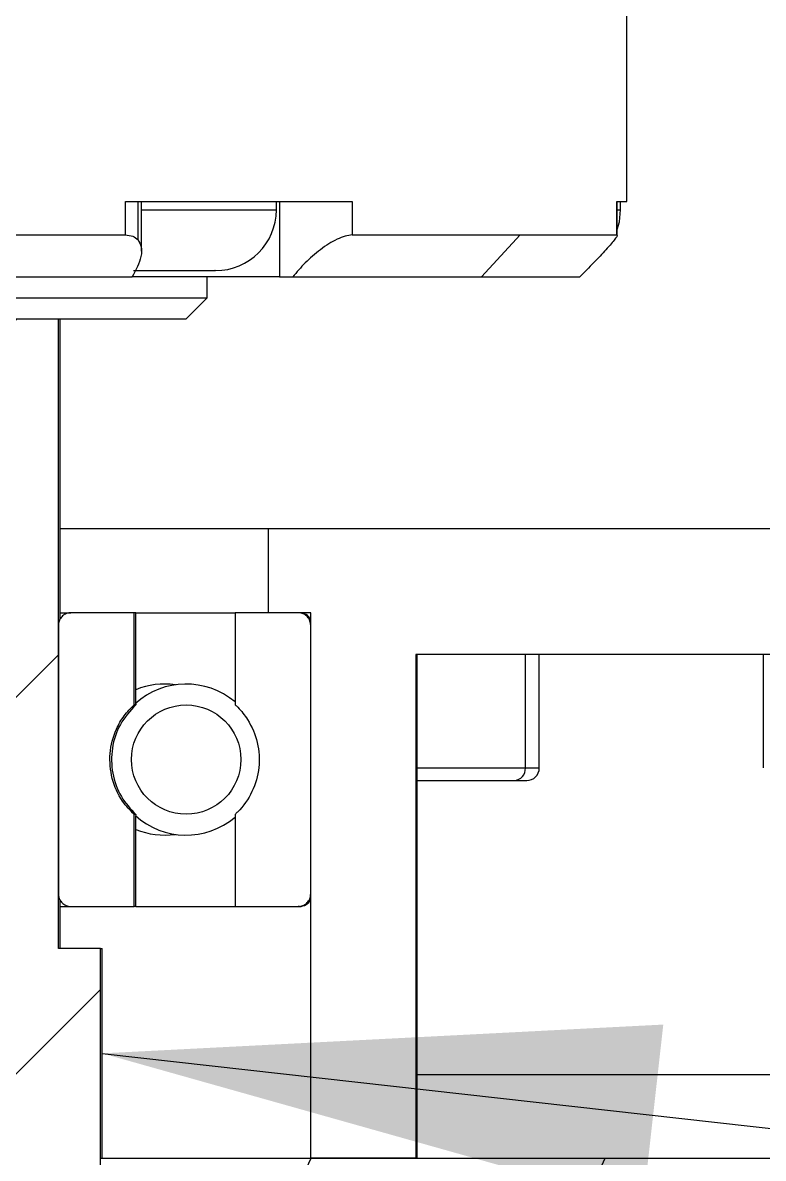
# Model space of a CAD drawing. Header units: millimetres. Extents: x 2 to 1187, y 2 to 839.
# Drawn here: x 308.25 to 312.66, y 458.13 to 464.89 of the extents above; entities that cross this region are included whole.
import ezdxf

# ---------------------------------------------------------------- set-up
doc = ezdxf.new("R2010")
doc.units = ezdxf.units.MM
doc.dimstyles.new('SLDDIMSTYLE0', dxfattribs={"dimtxt": 0.18, "dimasz": 3.302, "dimexe": 0, "dimexo": 0.0625, "dimgap": 0, "dimtad": 0, "dimtih": 1, "dimtoh": 1, "dimdec": 0, "dimrnd": 1e-09, "dimzin": 0, "dimdsep": 46, "dimtxsty": 'Standard', "dimsah": 1, "dimcen": 0.09, "dimadec": 0, "dimazin": 0, "dimtfac": 3.302, "dimtdec": 0, "dimtofl": 0, "dimtmove": 0, "dimatfit": 3, "dimfxl": 1, "dimfrac": 2, "dimtolj": 1, "dimtzin": 0, "dimarcsym": 0})

msp = doc.modelspace()

# ---------------------------------------------------------------- hatches: boundary and pattern name
h = msp.add_hatch()
h.set_pattern_fill('ANSI31', color=256, scale=0.3)
h.paths.add_polyline_path([(600.3858, 723.2245), (600.3858, 724.6149), (599.1608, 724.6149, 0.414214), (598.8858, 724.3399), (598.8858, 719.8899, 0.414214), (599.1608, 719.6149), (600.3858, 719.6149), (600.3858, 721.0053, -0.444966)])
h.paths.add_polyline_path([(648.8858, 724.3399, 0.414214), (648.6108, 724.6149), (647.8858, 724.6149), (647.3858, 724.6149), (647.3858, 723.2245, -0.444966), (647.3858, 721.0053), (647.3858, 719.6149), (648.6108, 719.6149, 0.414214), (648.8858, 719.8899)])
h.paths.add_polyline_path([(648.8858, 681.5899, 0.414214), (648.6108, 681.8649), (647.3858, 681.8649), (647.3858, 680.4745, -0.444966), (647.3858, 678.2553), (647.3858, 676.8649), (648.6108, 676.8649, 0.414214), (648.8858, 677.1399)])
h.paths.add_polyline_path([(600.3858, 678.2553, -0.444966), (600.3858, 680.4745), (600.3858, 681.8649), (599.1608, 681.8649, 0.414214), (598.8858, 681.5899), (598.8858, 677.1399, 0.414214), (599.1608, 676.8649), (600.1358, 676.8649), (600.3858, 676.8649)])
h.paths.add_polyline_path([(204.0979, 197.9237, 0.414214), (203.8229, 198.1987), (203.0979, 198.1987), (202.5979, 198.1987), (202.5979, 196.8084, -0.212442), (203.0916, 195.6987, -0.212442), (202.5979, 194.5891), (202.5979, 193.1987), (203.8229, 193.1987, 0.414214), (204.0979, 193.4737)])
h.paths.add_polyline_path([(155.5979, 198.1987), (154.3729, 198.1987, 0.414214), (154.0979, 197.9237), (154.0979, 193.4737, 0.414214), (154.3729, 193.1987), (155.5979, 193.1987), (155.5979, 194.5891, -0.212442), (155.1041, 195.6987, -0.212442), (155.5979, 196.8084)])
h.paths.add_polyline_path([(155.5979, 154.0584), (155.5979, 155.4487), (154.3729, 155.4487, 0.414214), (154.0979, 155.1737), (154.0979, 150.7237, 0.414214), (154.3729, 150.4487), (155.3479, 150.4487), (155.5979, 150.4487), (155.5979, 151.8391, -0.444966)])
h.paths.add_polyline_path([(204.0979, 155.1737, 0.414214), (203.8229, 155.4487), (202.5979, 155.4487), (202.5979, 154.0584, -0.212442), (203.0916, 152.9487, -0.212442), (202.5979, 151.8391), (202.5979, 150.4487), (203.8229, 150.4487, 0.414214), (204.0979, 150.7237)])
h = msp.add_hatch()
h.set_pattern_fill('ANSI31', color=256, scale=0.3, angle=90)
h.paths.add_polyline_path([(159.0979, 197.9237, 0.414214), (158.8229, 198.1987), (157.5979, 198.1987), (157.5979, 196.8084, -0.212442), (158.0916, 195.6987, -0.212442), (157.5979, 194.5891), (157.5979, 193.1987), (158.8229, 193.1987, 0.414214), (159.0979, 193.4737)])
h.paths.add_polyline_path([(200.5979, 196.8084), (200.5979, 198.1987), (199.3729, 198.1987, 0.414214), (199.0979, 197.9237), (199.0979, 193.4737, 0.414214), (199.3729, 193.1987), (200.3479, 193.1987), (200.5979, 193.1987), (200.5979, 194.5891, -0.444966)])
h.paths.add_polyline_path([(157.5979, 154.0584), (157.5979, 155.4487), (158.8229, 155.4487), (159.0979, 155.4487), (159.0979, 150.4487), (158.8229, 150.4487), (157.5979, 150.4487), (157.5979, 151.8391, 0.444966)])
h.paths.add_polyline_path([(200.5979, 154.0584), (200.5979, 155.4487), (199.3729, 155.4487, 0.414214), (199.0979, 155.1737), (199.0979, 150.7237, 0.414214), (199.3729, 150.4487), (200.5979, 150.4487), (200.5979, 151.8391, -0.444966)])
h.paths.add_polyline_path([(603.8858, 724.3399, 0.414214), (603.6108, 724.6149), (602.3858, 724.6149), (602.3858, 723.2245, -0.444966), (602.3858, 721.0053), (602.3858, 719.6149), (603.6108, 719.6149, 0.414214), (603.8858, 719.8899)])
h.paths.add_polyline_path([(645.3858, 724.6149), (644.1608, 724.6149, 0.414214), (643.8858, 724.3399), (643.8858, 719.8899, 0.414214), (644.1608, 719.6149), (645.1358, 719.6149), (645.3858, 719.6149), (645.3858, 721.0053, -0.444966), (645.3858, 723.2245)])
h.paths.add_polyline_path([(645.3858, 680.4745), (645.3858, 681.8649), (644.1608, 681.8649, 0.414214), (643.8858, 681.5899), (643.8858, 677.1399, 0.414214), (644.1608, 676.8649), (645.3858, 676.8649), (645.3858, 678.2553, -0.444966)])
h.paths.add_polyline_path([(603.8858, 681.5899, 0.414214), (603.6108, 681.8649), (602.6358, 681.8649), (602.3858, 681.8649), (602.3858, 680.4745, -0.444966), (602.3858, 678.2553), (602.3858, 676.8649), (603.6108, 676.8649, 0.414214), (603.8858, 677.1399)])
h = msp.add_hatch()
h.set_pattern_fill('ANSI31', color=256, scale=0.5, angle=20)
h.paths.add_polyline_path([(323.8421, 458.1266), (308.7125, 458.1266), (308.7125, 453.1266), (323.9053, 453.1266, 0.009448), (323.9762, 453.8766), (309.3387, 453.8766), (309.3387, 457.3766), (323.9321, 457.3766, 0.009474)])
h.paths.add_polyline_path([(379.5979, 463.1266, 0.414214), (378.3479, 464.3766), (321.8855, 464.3766, -0.017282), (322.4646, 463.1266), (376.3479, 463.1266), (376.3479, 458.1266), (323.8421, 458.1266, -0.009474), (323.9321, 457.3766), (376.3479, 457.3766), (376.3479, 453.8766), (323.9762, 453.8766, -0.009448), (323.9053, 453.1266), (376.3479, 453.1266), (376.3479, 448.1266), (322.6676, 448.1266, -0.017071), (322.1297, 446.8766), (379.5979, 446.8766)])
h.paths.add_polyline_path([(321.8855, 464.3766), (318.4695, 464.3766), (318.4695, 463.1266), (322.4646, 463.1266, 0.017282)])
h.paths.add_polyline_path([(322.6676, 448.1266), (318.4695, 448.1266), (318.4695, 446.8766), (322.1297, 446.8766, 0.017071)])
h.paths.add_polyline_path([(299.4833, 457.8766), (298.8571, 457.8766), (298.8571, 453.3766), (299.4833, 453.3766)])
h = msp.add_hatch()
h.set_pattern_fill('ANSI31', color=256, scale=0.5)
h.paths.add_polyline_path([(301.2397, 461.3766), (301.6173, 461.3766), (301.6173, 463.1266), (301.1842, 463.1266), (301.1842, 462.3766), (301.1761, 462.3766), (301.1761, 461.8766), (299.9423, 461.8766), (299.9423, 462.3766), (299.9342, 462.3766), (299.9342, 463.1266), (299.7339, 463.1266), (299.7339, 459.3766), (299.4833, 459.3766), (299.4833, 451.8766), (299.6587, 451.8766), (299.7339, 451.8766), (299.7339, 449.3766), (301.2397, 449.3766)])
edge = h.paths.add_edge_path()
edge.add_line((308.7125, 459.3766), (308.4619, 459.3766))
edge.add_line((308.4619, 459.3766), (308.4619, 463.1266))
edge.add_line((308.4619, 463.1266), (306.848, 463.1266))
edge.add_line((306.848, 463.1266), (306.848, 462.3766))
edge.add_line((306.848, 462.3766), (306.5785, 462.3766))
edge.add_line((306.5785, 462.3766), (306.5785, 461.3766))
edge.add_line((306.5785, 461.3766), (306.9561, 461.3766))
edge.add_line((306.9561, 461.3766), (306.9561, 449.3766))
edge.add_line((306.9561, 449.3766), (308.4619, 449.3766))
edge.add_line((308.4619, 449.3766), (308.4619, 451.8766))
edge.add_line((308.4619, 451.8766), (308.537, 451.8766))
edge.add_spline(control_points=[(308.537, 451.8766), (308.537, 451.8766), (308.537, 451.8766), (308.537, 451.8766)], knot_values=[0.000052, 0.000052, 0.000052, 0.000052, 0.000383, 0.000383, 0.000383, 0.000383], degree=3, periodic=0)
edge.add_line((308.537, 451.8766), (308.7125, 451.8766))
edge.add_line((308.7125, 451.8766), (308.7125, 459.3766))

# ---------------------------------------------------------------- linework, layer by layer
at = {"color": 7, "linetype": 'Continuous', "lineweight": 25}
for p, q in [((311.8479, 463.8266), (311.8479, 465.0016)), ((308.8607, 463.8266), (310.2116, 463.8266)), ((308.8607, 463.6266), (308.8607, 463.8266)), ((308.9366, 463.5968), (308.9366, 463.8266)), ((308.9571, 463.531), (308.9571, 463.8266)), ((308.9571, 463.7766), (309.7601, 463.7766)), ((309.7601, 463.7766), (309.7601, 463.8266)), ((309.7786, 463.8266), (309.7786, 463.3766)), ((310.2116, 463.8266), (310.2116, 463.6266)), ((311.7888, 463.8266), (311.8479, 463.8266)), ((311.7888, 463.6266), (311.7888, 463.8266)), ((311.7907, 463.6231), (311.7907, 463.8266)), ((311.7907, 463.7766), (311.8104, 463.7766)), ((311.8104, 463.7766), (311.8104, 463.8266)), ((305.0531, 463.6266), (308.8607, 463.6266)), ((310.2116, 463.6266), (311.2117, 463.6266)), ((310.9822, 463.3766), (311.2117, 463.6266)), ((311.2117, 463.6266), (311.7888, 463.6266)), ((304.7737, 463.3766), (308.9017, 463.3766)), ((309.3552, 463.3766), (308.8988, 463.3766)), ((309.3479, 463.2516), (309.3479, 463.3766)), ((309.7786, 463.3766), (309.3552, 463.3766)), ((309.7786, 463.3766), (309.8575, 463.3766)), ((309.8575, 463.3766), (310.9822, 463.3766)), ((310.9822, 463.3766), (311.5674, 463.3766)), ((302.0147, 463.2516), (309.3479, 463.2516)), ((309.2229, 463.1266), (309.3479, 463.2516)), ((302.0643, 463.1266), (309.2229, 463.1266)), ((308.4619, 459.3766), (308.4619, 463.1266)), ((308.4729, 461.3386), (308.4729, 463.1266)), ((309.7143, 461.8766), (308.4729, 461.8766)), ((309.7143, 461.3766), (309.7143, 461.8766)), ((313.1267, 461.8766), (309.7143, 461.8766)), ((308.4729, 461.3766), (308.537, 461.3766)), ((308.9129, 461.3766), (308.537, 461.3766)), ((308.9129, 460.8285), (308.9129, 461.3766)), ((308.9229, 461.3766), (308.9129, 461.3766)), ((308.9229, 460.837), (308.9229, 461.3766)), ((308.9229, 461.3766), (309.514, 461.3766)), ((309.8896, 461.3766), (309.514, 461.3766)), ((309.514, 461.3766), (309.514, 460.8285)), ((309.9647, 461.3766), (309.7143, 461.3766)), ((309.9647, 458.1266), (309.9647, 461.3766)), ((308.4619, 461.3016), (308.4619, 459.7016)), ((309.9647, 459.7016), (309.9647, 461.3016)), ((313.1267, 461.1266), (310.5905, 461.1266)), ((310.5905, 461.1266), (310.5905, 458.1266)), ((310.5979, 458.1266), (310.5979, 461.1266)), ((311.2433, 460.4516), (311.2433, 461.1266)), ((311.3261, 460.4516), (311.3261, 461.1266)), ((312.6604, 461.1266), (312.6604, 460.4516)), ((308.9224, 460.8285), (308.9129, 460.8285)), ((310.5979, 460.4516), (311.2433, 460.4516)), ((311.2433, 460.4516), (311.3261, 460.4516)), ((310.5979, 460.3766), (311.1773, 460.3766)), ((311.1773, 460.3766), (311.2511, 460.3766)), ((308.9224, 460.1746), (308.9129, 460.1746)), ((308.9129, 459.6266), (308.9129, 460.1746)), ((308.9224, 460.1746), (308.9226, 460.17)), ((308.9229, 459.6266), (308.9229, 460.1661)), ((309.514, 460.1746), (309.514, 459.6266)), ((308.4729, 459.3766), (308.4729, 459.6641)), ((308.4729, 459.6266), (308.537, 459.6266)), ((308.537, 459.6266), (308.9129, 459.6266)), ((308.9229, 459.6266), (308.9129, 459.6266)), ((308.9229, 459.6266), (309.514, 459.6266)), ((309.514, 459.6266), (309.8896, 459.6266)), ((309.8979, 459.6266), (309.8896, 459.6266)), ((308.7125, 459.3766), (308.4619, 459.3766)), ((308.7125, 451.8766), (308.7125, 459.3766)), ((308.7125, 459.3766), (308.7229, 459.3766)), ((308.7229, 458.1266), (308.7229, 459.3766)), ((310.5979, 458.6266), (318.3945, 458.6266)), ((308.7125, 458.1266), (376.3479, 458.1266)), ((310.5905, 458.1266), (309.9647, 458.1266))]:
    msp.add_line(p, q, dxfattribs=at)
at = {"color": 7, "linetype": 'Continuous', "lineweight": 25, "flags": 128}
msp.add_lwpolyline([(311.7907, 463.6587), (311.8034, 463.7058), (311.8104, 463.7766)], dxfattribs=at)
at = {"color": 7, "linetype": 'Continuous', "lineweight": 18}
msp.add_circle((304.0979, 455.3766), 19.9348, dxfattribs=at)
at = {"color": 7, "linetype": 'Continuous', "lineweight": 25}
msp.add_circle((309.2229, 460.5016), 0.3257, dxfattribs=at)
for centre, radius, start, end in [((309.3976, 463.7766), 0.3625, 270, 0), ((309.8979, 461.3016), 0.075, 27.06088, 90), ((309.2229, 460.5016), 0.45, 49.69137, 132.1636), ((309.0944, 460.5016), 0.45, 81.79174, 112.40329), ((311.1725, 460.4473), 0.0709, 273.90286, 3.43207), ((311.2511, 460.4516), 0.075, 270, 0), ((309.2229, 460.5016), 0.45, 227.87628, 310.30864), ((309.0944, 460.5016), 0.45, 247.59671, 278.20826), ((309.8979, 459.7016), 0.075, 270, 332.93912)]:
    msp.add_arc(centre, radius, start, end, dxfattribs=at)
for points, knots in [([(308.8607, 463.6266), (308.8764, 463.6251), (308.9089, 463.6222), (308.9271, 463.6055), (308.9366, 463.5968)], [0, 0, 0, 0, 0.482184, 1, 1, 1, 1]), ([(308.9366, 463.5968), (308.9439, 463.584), (308.9601, 463.556), (308.9565, 463.4818), (308.9232, 463.4179), (308.9017, 463.3766)], [0, 0, 0, 0, 0.227738, 0.500863, 1, 1, 1, 1]), ([(310.2116, 463.6266), (310.1982, 463.6251), (310.1712, 463.6223), (310.1221, 463.6022), (310.0717, 463.5741), (310.0061, 463.5284), (309.9289, 463.4615), (309.8813, 463.4049), (309.8575, 463.3766)], [0, 0, 0, 0, 0.124931, 0.249782, 0.370553, 0.500022, 0.749881, 1, 1, 1, 1]), ([(311.7888, 463.6266), (311.7899, 463.6252), (311.7921, 463.6225), (311.7782, 463.6027), (311.7549, 463.5743), (311.7143, 463.5287), (311.6511, 463.4615), (311.5953, 463.4049), (311.5674, 463.3766)], [0, 0, 0, 0, 0.121004, 0.249823, 0.367458, 0.500028, 0.749884, 1, 1, 1, 1]), ([(308.9088, 463.4141), (308.9402, 463.4141), (309.0115, 463.4141), (309.1224, 463.4141), (309.2267, 463.4141), (309.3128, 463.4141), (309.3729, 463.4141), (309.4004, 463.4141), (309.3955, 463.4141), (309.3946, 463.4141)], [0, 0, 0, 0, 0.143951, 0.326036, 0.469987, 0.628739, 0.796079, 0.963418, 1, 1, 1, 1]), ([(308.537, 461.3766), (308.5367, 461.3766), (308.5278, 461.3765), (308.5136, 461.3738), (308.4936, 461.364), (308.477, 461.3489), (308.4643, 461.3265), (308.4627, 461.3098), (308.4619, 461.3016)], [0, 0, 0, 0, 0.009853, 0.225251, 0.360859, 0.57548, 0.790118, 1, 1, 1, 1]), ([(309.9647, 461.3016), (309.9647, 461.3018), (309.9647, 461.3104), (309.9621, 461.3244), (309.9524, 461.3443), (309.9375, 461.3612), (309.9151, 461.3736), (309.8981, 461.3766), (309.8896, 461.3766), (309.8896, 461.3766)], [0, 0, 0, 0, 0.006464, 0.220726, 0.354382, 0.569089, 0.783787, 0.998698, 1, 1, 1, 1]), ([(308.9129, 460.1746), (308.8888, 460.2), (308.8303, 460.2615), (308.7753, 460.3878), (308.7617, 460.5386), (308.7952, 460.6669), (308.8498, 460.7636), (308.8922, 460.8072), (308.9129, 460.8285)], [0, 0, 0, 0, 0.1426868, 0.3462284, 0.5493609, 0.7522576, 0.8786266, 1, 1, 1, 1]), ([(308.9224, 460.8285), (308.8889, 460.7912), (308.8221, 460.7166), (308.7758, 460.5703), (308.778, 460.4196), (308.8272, 460.2791), (308.8916, 460.2083), (308.9224, 460.1746)], [0, 0, 0, 0, 0.203495, 0.40709, 0.610682, 0.814272, 1, 1, 1, 1]), ([(308.9226, 460.8331), (308.9227, 460.8344), (308.9229, 460.8372), (308.9225, 460.8316), (308.9224, 460.8285)], [0, 0, 0, 0, 0.452471, 1, 1, 1, 1]), ([(309.514, 460.8285), (309.5194, 460.8234), (309.5475, 460.7969), (309.6027, 460.7271), (309.6546, 460.6047), (309.6639, 460.4532), (309.6225, 460.3075), (309.5604, 460.2184), (309.5191, 460.1794), (309.514, 460.1746)], [0, 0, 0, 0, 0.030329, 0.158265, 0.361477, 0.564693, 0.767818, 0.970998, 1, 1, 1, 1]), ([(308.4619, 459.7016), (308.4625, 459.6944), (308.4638, 459.6788), (308.475, 459.6569), (308.4909, 459.6412), (308.5103, 459.6305), (308.5255, 459.6268), (308.5355, 459.6266), (308.537, 459.6266)], [0, 0, 0, 0, 0.182795, 0.396621, 0.610728, 0.744544, 0.95987, 1, 1, 1, 1]), ([(309.8896, 459.6266), (309.8907, 459.6266), (309.9002, 459.6267), (309.9182, 459.6307), (309.9401, 459.6441), (309.9542, 459.6616), (309.9629, 459.6812), (309.964, 459.694), (309.9647, 459.7016)], [0, 0, 0, 0, 0.028595, 0.243665, 0.458707, 0.673541, 0.808028, 1, 1, 1, 1])]:
    msp.add_open_spline(points, degree=3, knots=knots, dxfattribs=at)

# ---------------------------------------------------------------- leaders
at = {"color": 7, "linetype": 'Continuous', "lineweight": 0}
msp.add_leader([(308.7229, 458.7516), (431.5914, 444.9719)], dimstyle='SLDDIMSTYLE0', dxfattribs=at)

doc.saveas('drawing.dxf')
